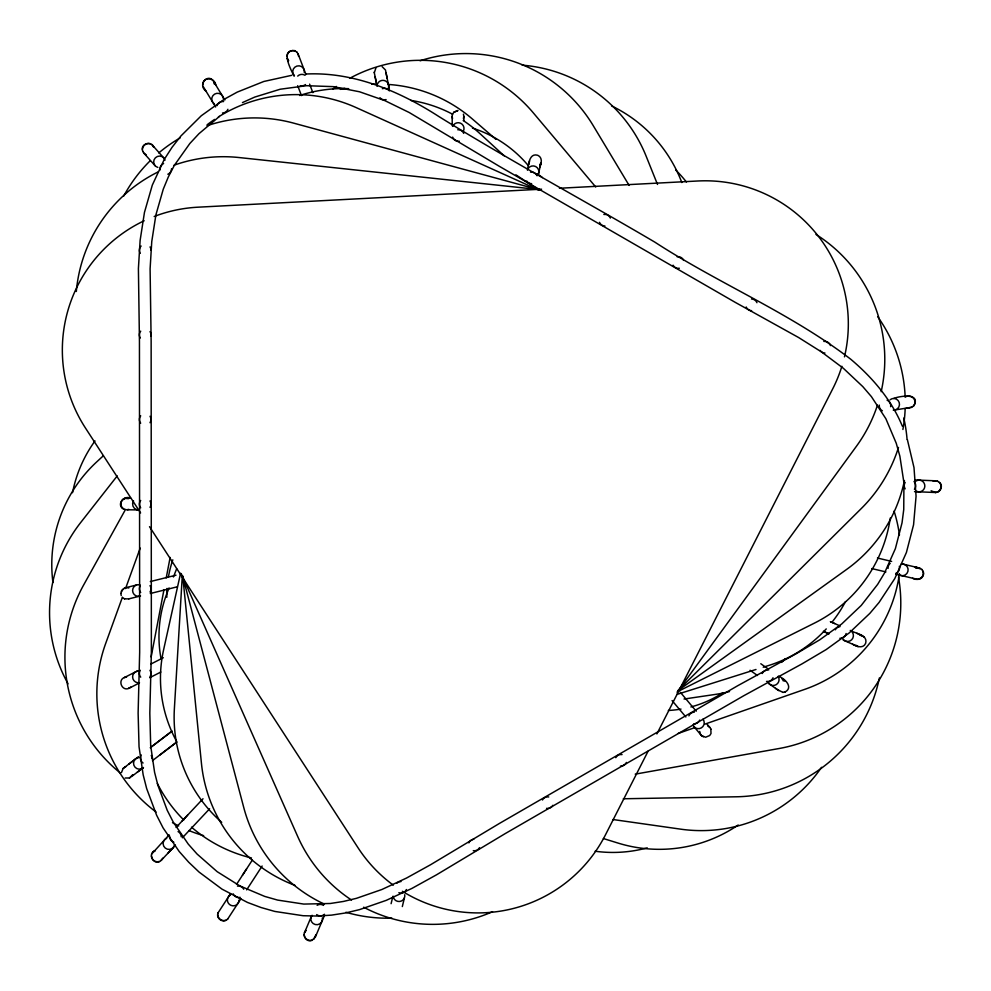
<?xml version="1.0" encoding="UTF-8"?>
<svg xmlns="http://www.w3.org/2000/svg" width="991" height="991" viewBox="0 0 991 991"><rect width="100%" height="100%" fill="white"/><g stroke="black" fill="none" stroke-linecap="round" stroke-linejoin="round"><path stroke-width="1.49" d="M182.27 576.044L174.366 708.912A139.917 139.917 0 0 0 221.711 822.332M142.456 149.356C142.431 145.392 146.742 142.419 150.434 143.881M202.833 84.446C203.155 76.307 214.861 77.496 215.815 85.065M121.447 772.584L123.144 768.446L135.185 759.242M286.919 56.413C286.907 52.449 291.218 49.476 294.909 50.95M120.815 593.436L122.587 589.286M374.313 72.727L375.899 68.02M710.844 729.054L711.005 733.538L709.705 735.52L705.58 737.242L701.442 735.545L694.282 727.022M151.14 656.946L163.986 589.633M166.215 577.926L170.13 557.438M452.131 116.418L452.54 114.176M463.416 118.573L463.825 116.331L463.899 120.617M528.822 164.605L529.59 160.926M540.107 166.761L540.875 163.081M314.023 939.084L315.881 934.662M218.206 912.624C215.208 918.31 223.656 923.971 227.744 918.967M180.573 573.256L163.577 649.923A131.208 131.208 0 0 0 176.881 741.875M527.596 169.548C528.587 164.172 529.417 152.75 537.741 155.277C541.458 156.789 542.102 161.285 540.516 164.617M538.46 173.859L541.012 162.871L539.711 164.853M391.098 903.693L392.845 896.483M402.321 906.567L404.415 897.908M122.413 597.239L105.665 643.506A147.659 147.659 0 0 0 156.12 812.05M125.547 588.567L140.202 548.085M169.077 587.911L167.454 592.011A120.902 120.902 0 0 0 161.174 659.498M173.413 576.985L176.646 568.797M311.508 916.068L304.472 932.766L305.785 930.784M315.336 937.102L324.565 915.188M648.102 751.178L605.489 834.806A143.063 143.063 0 0 1 402.358 891.268M656.884 733.922L832.737 388.806A143.063 143.063 0 0 0 841.892 366.286M125.597 509.312L83.566 585.136A148.675 148.675 0 0 0 120.345 773.017M242.473 875.239L252.383 859.977M218.02 912.909L230.544 893.671M236.527 884.406L246.561 868.946M227.571 919.239L240.9 898.738M246.648 889.881L262.132 866.023M125.163 778.009L129.474 777.985L132.744 774.689M124.755 677.373C117.111 679.776 121.955 691.829 129.078 688.237M913.355 406.05C918.124 401.343 911.794 393.576 906.022 396.648M121.224 591.293L124.569 587.985M452.54 114.275L453.841 112.206L457.978 110.484L453.853 112.293M151.648 854.069L169.127 834.856M162.722 858.194L161.186 860.399L173.016 847.788M305.909 930.487C301.338 934.674 306.244 942.788 312.041 940.385L315.46 936.805M677.051 692.251L856.435 446.26A147.659 147.659 0 0 0 877.456 405.17M117.235 475.928L80.655 522.579A145.987 145.987 0 0 0 68.069 683.827M176.088 827.435L187.633 815.135M182.059 821.081L203.019 798.746M167.739 853.412L175.444 845.212M182.381 837.804L209.621 808.792M677.906 690.653L861.365 508.47A148.675 148.675 0 0 0 898.49 447.424M103.374 455.736L96.635 461.967A139.917 139.917 0 0 0 52.932 582.547M219.432 116.442L198.931 133.723L189.826 143.522L174.416 165.224L168.321 176.955L163.255 189.207L155.909 214.824L151.759 241.581L150.099 268.858L151.14 341.164L151.363 652.177L149.814 713.21L150.694 745.814L154.584 772.311L157.891 785.293L167.231 810.316L173.289 822.158L188.24 844.084L197.098 854.056L217.178 871.684L239.909 885.929L264.671 896.397L277.579 900.076L303.791 904.077L330.288 903.495L343.431 901.451L356.426 898.342L381.869 889.509L406.57 878.026L430.577 864.734L499.328 823.496L737.861 685.636L796.355 653.639L819.854 639.752L841.718 623.958L861.204 605.476L877.654 584.368L884.542 572.959L895.368 548.667L902.033 522.839L903.742 509.547L903.928 482.728L899.878 456.194L896.26 443.287L885.88 418.747L871.411 396.635L862.789 386.601L843.267 368.218L821.626 352.016L798.597 337.522L735.297 302.391L499.377 166.339L409.172 112.491L384.855 100.624L359.535 91.779L333.236 86.638L306.541 85.697L280.156 89.24L254.699 97.093L242.448 102.593M131.444 776.684L143.472 767.492M129.003 763.962L138.467 756.728M125.126 767.133L125.77 766.638L123.144 768.446M150.236 747.747L171.976 731.172M151.313 746.917L171.877 731.234M129.474 777.985L130.118 777.489M137.291 772.212L143.2 767.691M152.441 760.642L176.621 742.185M159.576 755.179L176.509 742.271M678.81 690.009L846.71 569.367A145.987 145.987 0 0 0 904.449 480.524M122.537 499.798L124.519 498.498L128.855 498.498M124.544 498.498C120.766 499.997 119.663 505.199 122.562 508.073M785.107 691.978C793.865 687.308 784.463 678.042 778.406 676.234M155.166 850.563C146.346 853.982 154.856 867.125 161.409 860.163M152.961 852.087L154.943 850.798M137.799 670.721L124.395 677.559L126.538 677.138M151.016 663.982L163.292 657.714M130.701 687.11L128.719 688.423L139.236 683.059M149.691 677.72L160.827 672.047M677.658 691.607L814.453 623.104A139.917 139.917 0 0 0 890.277 518.033M678.117 733.451L694.988 727.567M704.836 724.148L804.729 689.364A143.063 143.063 0 0 0 899.419 573.653M676.791 694.468L755.997 669.482M763.206 667.216L768.966 665.407A131.208 131.208 0 0 0 826.246 628.913M124.507 587.997L136.51 585.012M150.322 581.568L175.989 575.189M128.818 598.874L140.536 595.95M150.322 593.51L177.278 586.808M906.802 408.131L908.945 407.722M906.406 408.193L911.373 407.351L913.714 405.988C921.345 392.659 899.915 395.905 893.721 398.444M128.892 598.849L124.519 598.874M130.651 498.139C123.231 494.794 115.86 505.509 124.011 509.362M128.855 509.374L126.662 509.783L138.393 509.919M933.113 481.205L935.603 480.808L915.176 479.991M935.256 492.49C940.224 492.589 942.998 485.974 939.394 482.518M914.52 491.66L935.603 492.502C940.57 492.601 943.345 485.986 939.741 482.53L937.412 481.205M915.696 568.128L917.852 567.719L914.767 566.988L921.977 569.441M852.594 644.2C856.484 646.665 863.26 648.932 865.638 643.332C868.079 634.525 855.283 633.633 850.253 630.412M782.952 692.387L785.132 692.003M312.165 940.075C308.474 941.537 304.175 938.576 304.187 934.612M159.415 861.452C155.723 862.913 151.425 859.94 151.45 855.976M225.762 920.255C222.071 921.717 217.76 918.731 217.785 914.78M635.219 774.144L779.037 748.527A147.659 147.659 0 0 0 898.503 577.27M291.763 75.316L263.829 81.473L237.221 92.113L224.635 99.026L201.272 115.761L180.907 135.978L172.075 147.275L164.32 159.316L152.317 185.094L144.463 212.384L140.115 240.454L138.406 268.586L139.446 341.35L139.669 652.103L138.121 713.037L139.037 746.768L143.162 774.801L146.668 788.576L156.615 815.221L163.094 827.906L179.173 851.467L188.686 862.195L199.067 872.068L222.021 889.15L247.502 902.442L260.967 907.496L274.817 911.435L303.097 915.721L317.405 916.043L331.626 915.114L345.686 912.934L359.51 909.627L386.304 900.336L411.934 888.407L436.486 874.83L505.175 833.617L743.696 695.769L801.992 663.883L826.197 649.563L849.163 632.964L869.838 613.379L879.054 602.466L894.762 578.608L906.406 552.495L913.566 524.796L916.068 496.231L913.999 467.603L907.384 439.67M893.758 410.125L911.732 407.301M684.038 699.039L715.998 694.319A120.902 120.902 0 0 0 729.512 691.532M541.569 189.182L197.915 207.193A143.063 143.063 0 0 0 154.175 216.484M559.42 188.253L697.775 180.994A143.063 143.063 0 0 1 844.468 356.847M623.302 798.771L736.313 796.789A148.675 148.675 0 0 0 879.376 677.931M305.996 74.015C353.775 71.711 399.546 91.16 439.001 116.616C509.758 160.48 583.142 199.922 654.865 242.151C718.636 283.649 790.174 312.846 850.736 359.225C872.439 377.559 891.429 399.695 902.355 426.18M540.293 189.727L239.104 157.544A147.659 147.659 0 0 0 174.082 165.187M612.933 819.52L680.668 829.157A145.987 145.987 0 0 0 821.564 767.294M935.256 480.796L937.759 481.23M935.603 492.502L931.119 490.78M126.167 498.077L128.322 498.485M126.65 587.589L128.805 587.997M912.6 578.273C917.505 581.494 925.185 577.394 922.918 571.336M862.381 635.739L860.225 635.318M782.977 680.693L785.169 681.127M782.989 692.412L777.501 689.625M877.456 558.032L891.627 561.401M901.513 563.743L920.007 568.14M918.657 567.818L919.648 568.054M871.77 568.574L885.929 571.931M895.715 574.26L917.827 579.413C921.791 579.425 924.752 575.114 923.278 571.423L921.63 569.354M914.334 578.682L915.325 578.917M538.609 189.69L293.584 123.119A148.675 148.675 0 0 0 207.094 125.708M603.395 838.547L618.012 843.068A139.917 139.917 0 0 0 738.208 825.008M856.93 633.348L864.363 637.04M830.532 621.729L834.719 623.574M830.433 621.691L839.835 625.829M828.984 633.819L823.397 631.354L828.786 633.732M856.075 645.29L858.045 646.603L843.242 640.099M537.556 189.504L356.054 107.548A145.987 145.987 0 0 0 218.429 116.926M146.173 154.769L143.968 153.233L155.339 165.993M296.891 52.238L294.785 50.615C279.697 49.178 291.181 70.163 294.03 76.096M701.294 735.372L703.424 736.846M382.179 66.707L385.474 69.989L389.327 89.079M122.537 597.573L124.581 598.861M122.537 508.073L124.544 509.374M515.902 174.85L538.893 189.999M781.837 678.773L783.869 680.111M775.532 688.324L777.563 689.674M760.791 663.735L768.161 668.962M750.076 670.263L757.446 675.49M769.053 683.728L778.852 690.69M495.921 139.335L472.249 118.895A143.063 143.063 0 0 0 387.952 84.421M504.171 155.822L479.681 133.376A131.208 131.208 0 0 0 463.206 120.53M163.577 157.693L152.193 144.921L153.506 146.903M595.702 186.965L533.307 112.863A147.659 147.659 0 0 0 349.625 78.363M680.346 692.3L696.215 711.204M707.14 724.21L709.692 727.258L707.562 725.784M672.084 700.575L685.859 716.976M206.264 91.383C196.317 84.26 209.547 71.315 214.502 83.095M153.729 147.151C151.152 139.731 139.297 144.463 142.877 151.499M142.654 151.251L144.191 153.481M296.767 51.916L298.204 54.22M287.34 58.556L288.654 60.538M709.544 727.084L710.993 729.24M699.98 733.39L701.442 735.545M140.598 512.929L85.424 427.976A143.063 143.063 0 0 1 144.178 220.758M149.517 526.679L358.036 847.776A143.063 143.063 0 0 0 393.328 885.161M224.87 99.992L213.945 81.98L214.366 84.136M203.093 86.341L215.629 107.003M629.112 185.391L593.237 125.671A148.675 148.675 0 0 0 420.097 60.773M181.229 573.64L297.721 836.528A147.659 147.659 0 0 0 351.532 900.026M657.504 184.45L646.169 156.244A145.987 145.987 0 0 0 522.146 65.158M305.946 74.498L298.08 53.898L298.613 56.376M309.613 84.136L312.859 92.659M287.217 58.234L288.431 61.417M297.696 85.684L301.475 95.594M182.839 576.985L243.749 807.504A148.675 148.675 0 0 0 324.367 904.139M386.007 72.715L387.171 78.462M374.189 72.157L376.258 82.352M375.106 76.666L377.026 86.118M699.72 731.42L700.129 733.563M463.416 114.176L463.825 116.418M452.54 118.573L452.131 116.331L452.28 125.795M120.89 593.423L121.224 595.591M182.728 575.808L201.446 763.38A145.987 145.987 0 0 0 295.132 885.446M890.104 399.745A5.847 5.748 81.3 0 1 899.233 402.581A5.847 5.748 81.3 0 1 893.25 410.101M882.374 410.807A5.847 5.748 81.3 0 1 879.265 405.096M887.094 400.191A5.847 5.748 81.3 0 1 890.649 406.694M915.957 481.106A5.847 5.748 -87.7 0 1 923.302 482.01A5.847 5.748 -87.7 0 1 923.662 489.529A5.847 5.748 -87.7 0 1 916.452 491.189M914.036 481.49A5.847 5.748 -87.7 0 1 914.433 489.306M905.167 488.823A5.847 5.748 -87.7 0 1 905.167 482.431M901.352 564.152A5.847 5.748 -76.6 0 1 907.942 571.324A5.847 5.748 -76.6 0 1 898.713 574.433M899.357 566.245A5.847 5.748 -76.6 0 1 895.901 573.293M888.085 568.4A5.847 5.748 -76.6 0 1 890.215 563.334M850.835 630.747A5.847 5.773 -66.3 0 1 851.69 639.752A5.847 5.773 -66.3 0 1 842.771 638.848M846.116 633.522A5.847 5.773 -66.3 0 1 839.873 638.291M835.314 629.805A5.847 5.773 -66.3 0 1 839.959 626.671M778.158 676.457A5.847 5.785 -54.6 0 1 776.164 684.682A5.847 5.785 -54.6 0 1 768.087 682.341M773.017 677.782A5.847 5.785 -54.6 0 1 766.526 681.387M762.24 673.521A5.847 5.785 -54.6 0 1 768.731 669.916M702.941 719.181A5.847 5.797 -40 0 1 701.343 727.877A5.847 5.797 -40 0 1 692.994 725.053M699.708 720.085A5.847 5.797 -40 0 1 693.762 723.777M688.894 715.874A5.847 5.797 -40 0 1 694.307 712.17M626.399 762.426A5.847 5.797 -24 0 1 620.44 766.093M615.795 757.669A5.847 5.797 -24 0 1 622.051 754.597M552.854 805.299A5.847 5.785 -8.8 0 1 546.586 808.346M542.461 799.997A5.847 5.785 -8.8 0 1 548.729 796.95M479.533 847.652A5.847 5.773 3.8 0 1 473.277 850.674M468.892 842.87A5.847 5.773 3.8 0 1 473.809 839.241M404.712 894.737A5.847 5.76 13.6 0 1 399.782 901.463A5.847 5.76 13.6 0 1 393.154 896.248M406.434 889.509A5.847 5.76 13.6 0 1 398.865 892.693M396.858 883.266A5.847 5.76 13.6 0 1 400.996 881.594M322.36 917.988A5.847 5.735 22.9 0 1 315.212 924.529A5.847 5.735 22.9 0 1 312.091 915.3M324.478 914.272A5.847 5.735 22.9 0 1 316.686 914.594M317.132 905.316A5.847 5.735 22.9 0 1 323.512 905.39M239.004 900.162A5.847 5.723 33 0 1 234.149 905.774A5.847 5.723 33 0 1 227.682 901.798A5.847 5.723 33 0 1 230.507 894.923M240.194 897.363A5.847 5.723 33 0 1 233.17 893.845M237.481 886.115A5.847 5.723 33 0 1 243.712 889.224M174.602 844.778A5.847 5.735 43.2 0 1 165.237 848.061A5.847 5.735 43.2 0 1 166.736 838.225M173.859 842.226A5.847 5.735 43.2 0 1 169.647 836.082M178.058 831.585A5.847 5.735 43.2 0 1 181.217 836.776M143.026 767.889A5.847 5.76 52.6 0 1 133.896 765.287A5.847 5.76 52.6 0 1 139.26 757.545M143.051 762.996A5.847 5.76 52.6 0 1 141.279 754.944M151.264 755.489A5.847 5.76 52.6 0 1 151.933 758.685M139.483 682.688A5.847 5.773 63 0 1 132.596 676.94A5.847 5.773 63 0 1 139.397 671.217M140.71 677.163A5.847 5.773 63 0 1 140.301 670.288M149.988 670.312A5.847 5.773 63 0 1 150.037 676.704M140.004 596.136A5.847 5.785 76 0 1 132.596 590.512A5.847 5.785 76 0 1 139.966 584.901M140.697 592.507A5.847 5.785 76 0 1 140.326 585.619M150.013 585.631A5.847 5.785 76 0 1 150.037 592.023M139.446 509.82A5.847 5.785 -89.3 0 1 133.537 500.876M150.025 500.963A5.847 5.785 -89.3 0 1 150.025 507.355M140.685 507.838A5.847 5.785 -89.3 0 1 140.685 500.467M150.037 416.282A5.847 5.785 -74.7 0 1 150.013 422.686M140.672 423.182A5.847 5.785 -74.7 0 1 140.697 415.811M150.037 331.613A5.847 5.773 -61.9 0 1 150.855 335.862M140.301 338.018A5.847 5.773 -61.9 0 1 140.71 331.155M150.037 246.932A5.847 5.76 -51.5 0 1 150.942 250.116M140.276 253.337A5.847 5.76 -51.5 0 1 141.106 246.041M157.829 167.417A5.847 5.735 -41.7 0 1 155.376 157.804A5.847 5.735 -41.7 0 1 165.039 160.17M171.53 168.792A5.847 5.735 -41.7 0 1 167.838 174.23M160.022 170.018A5.847 5.735 -41.7 0 1 163.614 163.527M214.341 103.894A5.847 5.735 -31.2 0 1 214.564 94.133A5.847 5.735 -31.2 0 1 223.334 98.431M227.918 109.295A5.847 5.735 -31.2 0 1 222.504 113.011M216.942 105.74A5.847 5.735 -31.2 0 1 223.607 101.565M294.426 75.663A5.847 5.748 -20.9 0 1 296.842 66.075A5.847 5.748 -20.9 0 1 304.299 72.554M305.488 84.557A5.847 5.748 -20.9 0 1 300.211 85.672M297.709 76.084A5.847 5.748 -20.9 0 1 305.03 75.279M377.051 85.598A5.847 5.76 -11.5 0 1 383.951 80.42A5.847 5.76 -11.5 0 1 388.484 87.654M386.081 99.583A5.847 5.76 -11.5 0 1 379.937 97.7M382.34 88.694A5.847 5.76 -11.5 0 1 389.376 90.875M452.738 126.353A5.847 5.785 -0.9 0 1 460.592 123.218A5.847 5.785 -0.9 0 1 463.367 131.134M459.341 141.205A5.847 5.785 -0.9 0 1 452.652 137.105M457.755 129.759A5.847 5.785 -0.9 0 1 463.714 133.389M527.41 170.093A5.847 5.797 13.1 0 1 535.722 166.562A5.847 5.797 13.1 0 1 537.568 175.37M531.61 183.657A5.847 5.797 13.1 0 1 526.716 181.019M530.532 172.149A5.847 5.797 13.1 0 1 537.035 175.741M604.931 226.01A5.847 5.797 29.4 0 1 599.493 222.306M603.853 214.477A5.847 5.797 29.4 0 1 610.345 218.082M679.343 268.251A5.847 5.797 45.8 0 1 673.087 265.192M677.15 256.793A5.847 5.797 45.8 0 1 683.641 260.385M751.612 310.679A5.847 5.785 60 0 1 746.198 306.987M751.537 299.022A5.847 5.785 60 0 1 756.951 302.713M824.946 353.019A5.847 5.773 71 0 1 820.102 350.368M823.831 341.437A5.847 5.773 71 0 1 830.458 345.586M815.94 234.396A147.659 147.659 0 0 1 881.185 391.656M76.319 291.478A147.659 147.659 0 0 1 158.461 171.753M492.539 911.695A147.659 147.659 0 0 1 363.647 907.211M905.179 408.428A148.675 148.675 0 0 1 902.9 429.487M877.642 316.637A148.675 148.675 0 0 1 905.167 397.255M123.702 196.107A148.675 148.675 0 0 1 149.852 161.087M158.758 152.936A148.675 148.675 0 0 1 180.139 137.91M391.903 918.137A148.675 148.675 0 0 1 345.933 912.277M903.78 418.029A145.987 145.987 0 0 1 907.062 439.36M207.094 124.792A145.987 145.987 0 0 1 214.564 119.428M299.641 95.483A139.917 139.917 0 0 1 348.708 88.682M845.496 601.599A131.208 131.208 0 0 1 831.957 622.237M410.794 100.401A131.208 131.208 0 0 1 452.156 114.002M785.405 658.606A120.902 120.902 0 0 1 781.577 662.397M472.472 128.074A120.902 120.902 0 0 1 528.414 165.745M722.996 692.684A110.236 110.236 0 0 1 690.888 706.955M681.015 709.085A110.236 110.236 0 0 1 668.343 710.473M537.692 174.057A110.236 110.236 0 0 1 542.411 177.587M166.847 597.263A110.236 110.236 0 0 1 167.07 588.419M168.47 576.737A110.236 110.236 0 0 1 172.818 559.841M251.479 857.958A143.063 143.063 0 0 1 191.498 827.163M183.781 819.991A143.063 143.063 0 0 1 157.346 783.522M894.08 511.108A143.063 143.063 0 0 1 899.444 535.029M340.322 89.388A143.063 143.063 0 0 1 344.744 88.224M371.675 84.297A143.063 143.063 0 0 1 377.075 84.136M203.651 835.661A147.659 147.659 0 0 1 188.971 830.582M178.69 825.937A147.659 147.659 0 0 1 172.471 822.666M333.013 88.917A147.659 147.659 0 0 1 336.457 86.465M611.62 105.926A139.917 139.917 0 0 1 681.82 182.555M72.541 492.7A131.208 131.208 0 0 1 95 440.945M647.234 847.862A131.208 131.208 0 0 1 595.133 851.232M675.751 170.043A131.208 131.208 0 0 1 686.404 182.01"/></g></svg>
